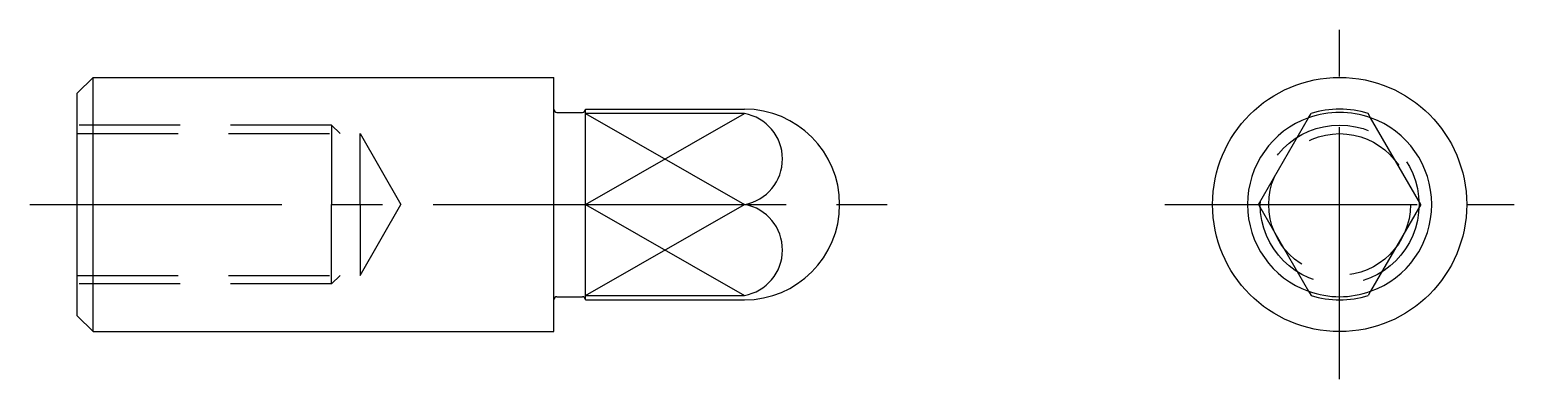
# Model space of a CAD drawing. Extents: x 26.6 to 76.3, y 15.6 to 61.2.
# Drawn here: x 29.52 to 76.26, y 50.15 to 61.15 of the extents above; entities outside this region: 2.
import ezdxf

# ---------------------------------------------------------------- set-up
doc = ezdxf.new("R2010")
doc.units = 0
doc.header["$LTSCALE"] = 0.25
doc.linetypes.add('CENTER', pattern=[50.8, 31.75, -6.35, 6.35, -6.35])
doc.linetypes.add('DASHED', pattern=[19.05, 12.7, -6.35])
doc.layers.get('0').update_dxf_attribs({"linetype": 'CONTINUOUS'})
doc.layers.add('CENTER', color=1, linetype='CENTER')
doc.styles.get("Standard").update_dxf_attribs({"font": 'txt.shx'})

msp = doc.modelspace()

# ---------------------------------------------------------------- linework, layer by layer
for p, q in [((31.015, 59.154), (31.515, 59.654)), ((31.515, 59.654), (46.015, 59.654)), ((31.515, 51.654), (31.515, 59.654)), ((46.015, 58.654), (46.015, 59.654)), ((31.015, 52.154), (31.015, 59.154)), ((46.015, 52.654), (46.015, 58.654)), ((46.115, 58.554), (46.915, 58.554)), ((47.015, 52.654), (47.015, 58.654)), ((47.015, 58.654), (52.015, 58.654)), ((52.015, 58.516), (47.015, 58.516)), ((69.781, 58.385), (69.857, 58.516)), ((71.732, 58.385), (71.657, 58.516)), ((68.204, 55.654), (69.781, 58.385)), ((73.309, 55.654), (71.732, 58.385)), ((47.015, 55.654), (52.015, 55.654)), ((68.204, 55.654), (69.781, 52.923)), ((73.309, 55.654), (71.732, 52.923)), ((69.781, 52.923), (69.857, 52.793)), ((71.732, 52.923), (71.657, 52.793)), ((46.015, 51.654), (46.015, 52.654)), ((46.115, 52.754), (46.915, 52.754)), ((47.015, 52.793), (52.015, 52.793)), ((47.015, 52.654), (52.015, 52.654)), ((31.015, 52.154), (31.515, 51.654)), ((31.515, 51.654), (46.015, 51.654))]:
    msp.add_line(p, q)
at = {"color": 3}
for p, q in [((47.015, 58.516), (52.015, 55.654)), ((47.015, 55.654), (52.015, 58.516)), ((47.015, 52.793), (52.015, 55.654)), ((47.015, 55.654), (52.015, 52.793))]:
    msp.add_line(p, q, dxfattribs=at)
at = {"color": 3, "linetype": 'DASHED'}
for p, q in [((39.015, 58.154), (31.015, 58.154)), ((39.286, 57.884), (39.015, 58.154)), ((39.015, 58.154), (39.015, 55.654)), ((31.015, 57.884), (39.915, 57.884)), ((39.915, 57.884), (41.203, 55.654)), ((39.915, 55.654), (39.915, 57.884)), ((39.015, 53.154), (39.015, 55.654)), ((39.915, 53.425), (41.203, 55.654)), ((39.915, 55.654), (39.915, 53.425)), ((31.015, 53.425), (39.915, 53.425)), ((39.286, 53.425), (39.015, 53.154)), ((39.015, 53.154), (31.015, 53.154))]:
    msp.add_line(p, q, dxfattribs=at)
msp.add_circle((70.757, 55.654), 4)
for radius in [2.5, 2.5, 2.23]:
    msp.add_circle((70.757, 55.654), radius, dxfattribs=at)
for centre, radius, start, end in [((46.115, 58.654), 0.1, 180, 270), ((46.915, 58.654), 0.1, 270, 0), ((52.015, 55.654), 3, 270, 90), ((51.761, 57.084), 1.455, 280.6865, 79.9141), ((70.757, 55.654), 2.9, 289.6571, 289.6571), ((70.757, 55.654), 3, 72.5424, 107.4576), ((70.757, 55.654), 2.9, 109.6571, 250.3429), ((70.757, 55.654), 2.9, 289.6571, 70.3429), ((51.761, 54.225), 1.455, 280.0859, 79.3135), ((46.115, 52.654), 0.1, 90, 180), ((46.915, 52.654), 0.1, 0, 90), ((70.757, 55.654), 3, 252.5424, 287.4576)]:
    msp.add_arc(centre, radius, start, end)
for start, end in [(70.3429, 109.6571), (250.3429, 289.6571)]:
    msp.add_arc((70.757, 55.654), 2.9, start, end, dxfattribs=at)
msp.add_point((46.015, 55.654))
at = {"layer": 'CENTER', "color": 1, "linetype": 'CENTER'}
for p, q in [((70.757, 50.154), (70.757, 61.154)), ((29.515, 55.654), (56.515, 55.654)), ((65.257, 55.654), (76.257, 55.654))]:
    msp.add_line(p, q, dxfattribs=at)
msp.add_point((70.757, 55.654), dxfattribs=at)

# ---------------------------------------------------------------- texts
for s, p in [('JPQSTD08 - P6 - L15 - B6', (26.416, 20)), ('JPQSTD08', (26.416, 15.813))]:
    msp.add_text(s, height=2).set_placement(p)

doc.saveas('drawing.dxf')
